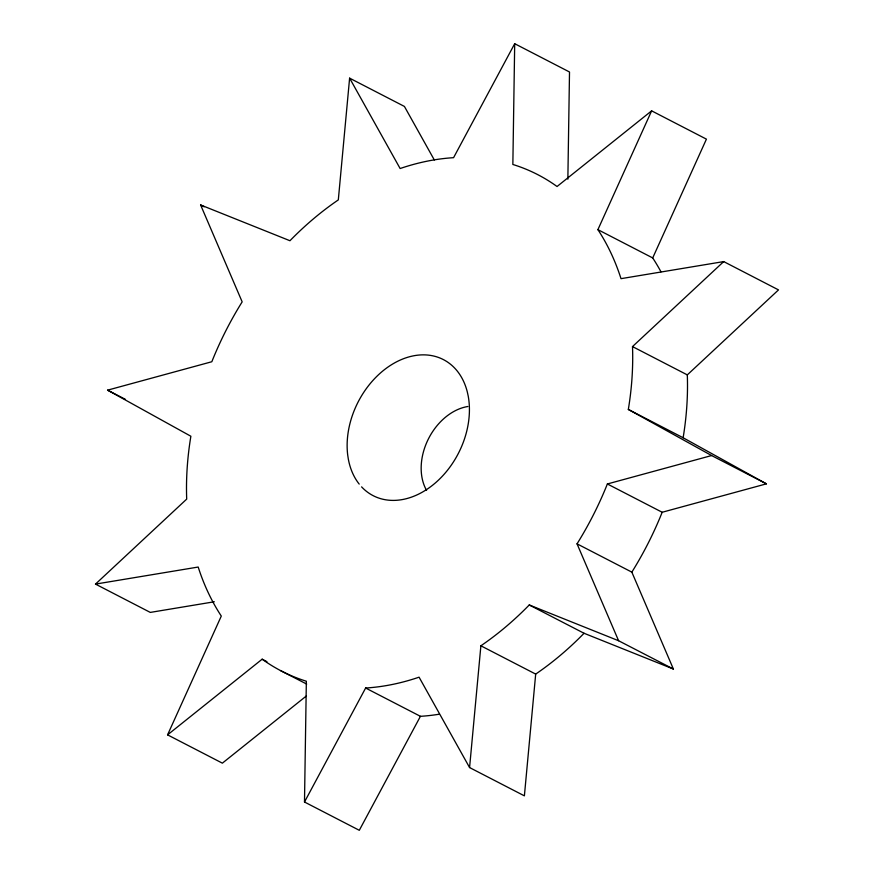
<?xml version="1.0" encoding="UTF-8"?>
<svg xmlns="http://www.w3.org/2000/svg" width="874" height="874" viewBox="0 0 874 874"><rect width="100%" height="100%" fill="white"/><g stroke="black" fill="none" stroke-linecap="round" stroke-linejoin="round"><path stroke-width="1.31" d="M438.89 714.266A279.341 205.521 -62.7 0 1 420.427 716.319L359.301 830.3L304.491 802.004L306.348 681.228L304.283 680.573A279.341 205.521 -62.7 0 1 263.915 660.449L262.156 659.193L167.568 734.859L222.367 763.155L306.326 695.999M567.86 179.203L569.509 71.996L514.699 43.7L512.852 164.476L514.917 165.12A279.341 205.521 -62.7 0 1 555.285 185.255L557.044 186.512L651.633 110.845L706.432 139.141L652.703 257.939A279.341 205.521 -62.7 0 1 660.962 271.803M434.323 159.964L404.422 106.442L349.611 78.147L338.314 199.906A279.341 205.521 -62.7 0 0 289.95 240.732L200.605 204.953L242.164 301.869L240.623 304.349A279.341 205.521 -62.7 0 0 212.917 359.028L211.825 361.738L107.589 390.154L190.871 436.246A279.341 205.521 -62.7 0 0 186.697 499.109L95.495 584.105L150.295 612.412L214.316 601.771M673.395 669.047L584.051 633.268A279.341 205.521 -62.7 0 1 535.686 674.094L524.389 795.853L469.578 767.558L480.886 645.799A279.341 205.521 -62.7 0 0 529.251 604.961L618.595 640.74L673.395 669.047L631.836 572.131L577.037 543.836L578.577 541.356A279.341 205.521 -62.7 0 0 606.283 486.665L607.375 483.967L711.611 455.551L766.411 483.846L662.175 512.262L607.375 483.967M662.175 512.262L661.083 514.972A279.341 205.521 -62.7 0 1 633.377 569.651L631.836 572.131M167.568 734.859L221.297 616.061A279.341 205.521 -62.7 0 1 198.19 567.04L95.495 584.105M766.411 483.846L683.129 437.754A279.341 205.521 -62.7 0 0 687.303 374.891L778.505 289.895L723.705 261.588L621.01 278.664A279.341 205.521 -62.7 0 0 597.903 229.643L651.633 110.845M514.699 43.7L453.573 157.681A279.341 205.521 -62.7 0 0 400.128 168.529L349.611 78.147M304.491 802.004L365.627 688.024A279.341 205.521 -62.7 0 0 419.072 677.175L469.578 767.558M711.611 455.551L628.33 409.447A279.341 205.521 -62.7 0 0 632.503 346.585L723.705 261.588M597.903 229.643L652.703 257.939M632.503 346.585L687.303 374.891M628.33 409.447L683.129 437.754M200.605 204.953L204.177 206.799M529.251 604.961L584.051 633.268M107.589 390.154L125.452 399.374M480.886 645.799L535.686 674.094M365.627 688.024L420.427 716.319M262.156 659.193L266.92 661.651M280.467 670.544L306.676 684.08M577.037 543.836L618.595 640.74M361.596 486.873A76.562 56.329 -62.7 0 0 434.924 483.3A76.562 56.329 -62.7 0 0 468.213 396.086L467.328 392.022A76.562 56.329 -62.7 0 0 396.151 362.054A76.562 56.329 -62.7 0 0 347.699 455.004L348.344 459.178A76.562 56.329 -62.7 0 0 359.203 484.098M426.567 490.39A52.484 38.609 -62.7 0 1 428.151 439.436A52.484 38.609 -62.7 0 1 467.874 406.497"/></g></svg>
